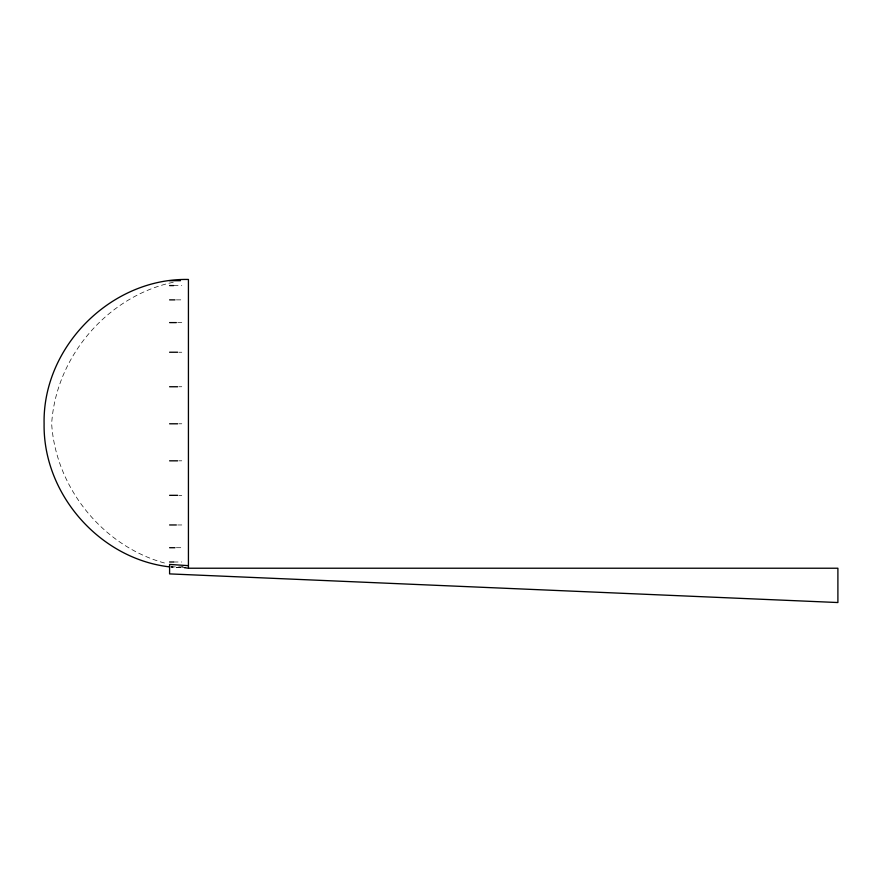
<?xml version="1.0" encoding="UTF-8"?>
<svg xmlns="http://www.w3.org/2000/svg" width="882" height="882" viewBox="0 0 882 882"><rect width="100%" height="100%" fill="white"/><g stroke="black" fill="none" stroke-linecap="round" stroke-linejoin="round"><path stroke-width="0.66" stroke-dasharray="4.41 3.31" d="M173.236 282.273C107.439 296.253 55.798 356.725 51.663 423.79C55.764 488.617 104.043 547.667 167.117 563.708M173.655 285.57L181.769 285.57M176.356 299.869L181.769 299.869M177.712 322.603L181.769 322.603M179.068 352.238L181.769 352.238M179.068 386.746L181.769 386.746M179.068 423.79L181.769 423.79M179.068 460.823L181.769 460.823M179.068 495.331L181.769 495.331M177.712 524.966L181.769 524.966M176.356 547.711L181.769 547.711M173.655 561.999L181.769 561.999M170.943 566.883L185.76 566.883M181.769 566.883L185.76 567.622M188.428 568.096L170.932 566.961L188.428 568.118"/><path stroke-width="1.32" d="M188.428 568.096L188.428 279.462C111.286 277.841 42.479 346.637 44.1 423.79C42.986 494.107 99.721 558.813 169.587 566.883M169.587 280.697L180.413 280.697M169.587 285.57L173.655 285.57M169.587 299.869L175 299.869M169.587 322.603L176.356 322.603M169.587 352.238L177.712 352.238M169.587 386.746L177.712 386.746M169.587 423.79L177.712 423.79M169.587 460.823L177.712 460.823M169.587 495.331L177.712 495.331M169.587 524.966L176.356 524.966M169.587 547.711L175 547.711M169.587 561.999L173.655 561.999M188.428 568.228L837.9 568.228L837.9 602.538L169.587 573.895L169.587 564.436L188.428 565.649"/></g></svg>
